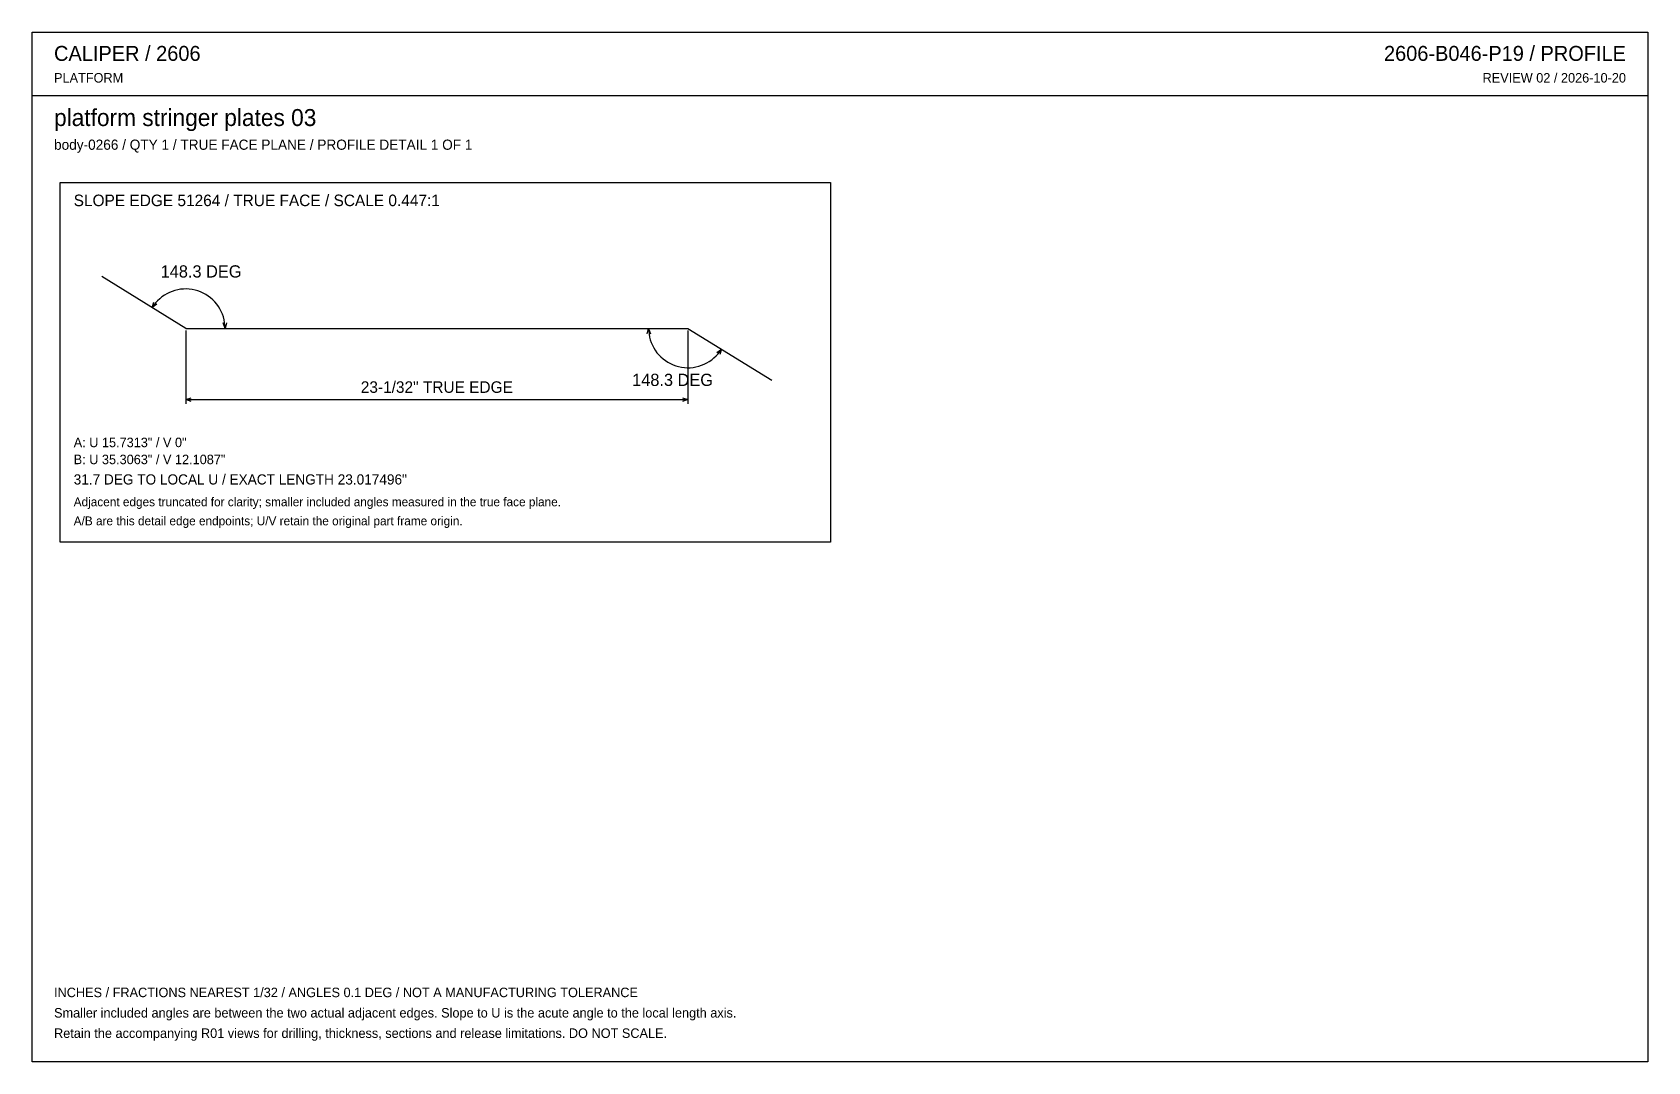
# Model space of a CAD drawing. Header units: inches. Extents: x 0.5 to 33.5, y 0.5 to 21.5.
import ezdxf
from ezdxf.enums import TextEntityAlignment as Align

# ---------------------------------------------------------------- set-up
doc = ezdxf.new("R2010")
doc.units = ezdxf.units.IN
doc.header["$MEASUREMENT"] = 0

msp = doc.modelspace()

# ---------------------------------------------------------------- linework, layer by layer
at = {"layer": 'ANNOTATION'}
for p, q in [((3.279, 16.206), (3.225, 16.179)), ((3.334, 16.229), (3.279, 16.206)), ((3.39, 16.247), (3.334, 16.229)), ((3.448, 16.261), (3.39, 16.247)), ((3.507, 16.271), (3.448, 16.261)), ((3.566, 16.277), (3.507, 16.271)), ((3.626, 16.278), (3.566, 16.277)), ((3.685, 16.274), (3.626, 16.278)), ((3.744, 16.267), (3.685, 16.274)), ((3.803, 16.255), (3.744, 16.267)), ((3.86, 16.238), (3.803, 16.255)), ((3.916, 16.218), (3.86, 16.238)), ((3.97, 16.193), (3.916, 16.218)), ((2.926, 15.896), (2.959, 16.008)), ((3.017, 15.969), (2.926, 15.896)), ((2.959, 15.945), (2.926, 15.896)), ((2.996, 15.992), (2.959, 15.945)), ((3.036, 16.036), (2.996, 15.992)), ((3.079, 16.077), (3.036, 16.036)), ((3.125, 16.115), (3.079, 16.077)), ((3.174, 16.149), (3.125, 16.115)), ((3.225, 16.179), (3.174, 16.149)), ((4.022, 16.165), (3.97, 16.193)), ((4.072, 16.133), (4.022, 16.165)), ((4.12, 16.097), (4.072, 16.133)), ((4.165, 16.057), (4.12, 16.097)), ((4.206, 16.015), (4.165, 16.057)), ((4.245, 15.97), (4.206, 16.015)), ((4.28, 15.921), (4.245, 15.97)), ((4.311, 15.871), (4.28, 15.921)), ((4.339, 15.818), (4.311, 15.871)), ((4.362, 15.763), (4.339, 15.818)), ((4.382, 15.707), (4.362, 15.763)), ((4.417, 15.472), (4.378, 15.582)), ((4.397, 15.649), (4.382, 15.707)), ((4.408, 15.591), (4.397, 15.649)), ((4.414, 15.532), (4.408, 15.591)), ((4.447, 15.585), (4.417, 15.472)), ((3.611, 15.431), (3.611, 13.931)), ((4.417, 15.472), (4.414, 15.532)), ((13.053, 15.36), (13.083, 15.472)), ((13.083, 15.472), (13.086, 15.413)), ((13.083, 15.472), (13.122, 15.362)), ((13.086, 15.413), (13.092, 15.354)), ((13.092, 15.354), (13.103, 15.295)), ((13.103, 15.295), (13.118, 15.237)), ((13.118, 15.237), (13.138, 15.181)), ((13.889, 15.431), (13.889, 13.931)), ((13.138, 15.181), (13.161, 15.126)), ((13.161, 15.126), (13.189, 15.074)), ((13.189, 15.074), (13.22, 15.023)), ((13.22, 15.023), (13.255, 14.975)), ((13.255, 14.975), (13.294, 14.929)), ((13.294, 14.929), (13.335, 14.887)), ((13.335, 14.887), (13.38, 14.848)), ((14.421, 14.867), (14.464, 14.908)), ((14.464, 14.908), (14.504, 14.952)), ((14.483, 14.976), (14.574, 15.048)), ((14.504, 14.952), (14.541, 14.999)), ((14.541, 14.999), (14.574, 15.048)), ((14.574, 15.048), (14.541, 14.937)), ((13.38, 14.848), (13.428, 14.812)), ((13.428, 14.812), (13.478, 14.78)), ((13.478, 14.78), (13.53, 14.751)), ((13.53, 14.751), (13.584, 14.727)), ((13.584, 14.727), (13.64, 14.706)), ((13.64, 14.706), (13.697, 14.69)), ((13.697, 14.69), (13.756, 14.678)), ((13.756, 14.678), (13.815, 14.67)), ((13.815, 14.67), (13.874, 14.667)), ((13.874, 14.667), (13.934, 14.668)), ((13.934, 14.668), (13.993, 14.673)), ((13.993, 14.673), (14.052, 14.683)), ((14.052, 14.683), (14.11, 14.697)), ((14.11, 14.697), (14.166, 14.716)), ((14.166, 14.716), (14.221, 14.738)), ((14.221, 14.738), (14.275, 14.765)), ((14.275, 14.765), (14.326, 14.795)), ((14.326, 14.795), (14.375, 14.83)), ((14.375, 14.83), (14.421, 14.867)), ((3.611, 14.014), (3.722, 14.049)), ((3.611, 14.014), (13.889, 14.014)), ((3.722, 13.979), (3.611, 14.014)), ((13.778, 14.049), (13.889, 14.014)), ((13.889, 14.014), (13.778, 13.979))]:
    msp.add_line(p, q, dxfattribs=at)
at = {"layer": 'OUTLINE'}
for p, q in [((0.472, 21.528), (33.528, 21.528)), ((0.472, 0.472), (0.472, 21.528)), ((33.528, 21.528), (33.528, 0.472)), ((0.472, 20.236), (33.528, 20.236)), ((1.042, 18.458), (16.806, 18.458)), ((1.042, 11.097), (1.042, 18.458)), ((16.806, 18.458), (16.806, 11.097)), ((3.611, 15.472), (1.898, 16.532)), ((3.611, 15.472), (13.889, 15.472)), ((13.889, 15.472), (15.602, 14.413)), ((16.806, 11.097), (1.042, 11.097)), ((33.528, 0.472), (0.472, 0.472))]:
    msp.add_line(p, q, dxfattribs=at)

# ---------------------------------------------------------------- texts
at = {"layer": 'ANNOTATION'}
for s, height, p in [('CALIPER / 2606', 0.30556, (0.917, 20.944)), ('PLATFORM', 0.1944, (0.917, 20.5)), ('platform stringer plates 03', 0.34722, (0.917, 19.611)), ('body-0266 / QTY 1 / TRUE FACE PLANE / PROFILE DETAIL 1 OF 1', 0.20833, (0.917, 19.125)), ('SLOPE EDGE 51264 / TRUE FACE / SCALE 0.447:1', 0.23611, (1.319, 17.972)), ('A: U 15.7313" / V 0"', 0.19444, (1.319, 13.042)), ('B: U 35.3063" / V 12.1087"', 0.19444, (1.319, 12.694)), ('31.7 DEG TO LOCAL U / EXACT LENGTH 23.017496"', 0.20833, (1.319, 12.278)), ('Adjacent edges truncated for clarity; smaller included angles measured in the true face plane.', 0.18056, (1.319, 11.833)), ('A/B are this detail edge endpoints; U/V retain the original part frame origin.', 0.18056, (1.319, 11.444)), ('INCHES / FRACTIONS NEAREST 1/32 / ANGLES 0.1 DEG / NOT A MANUFACTURING TOLERANCE', 0.19444, (0.917, 1.792)), ('Smaller included angles are between the two actual adjacent edges. Slope to U is the acute angle to the local length axis.', 0.194444, (0.917, 1.375)), ('Retain the accompanying R01 views for drilling, thickness, sections and release limitations. DO NOT SCALE.', 0.194444, (0.917, 0.958))]:
    msp.add_text(s, height=height, dxfattribs=at).set_placement(p)
for s, height, p in [('2606-B046-P19 / PROFILE', 0.30556, (33.083, 20.944)), ('REVIEW 02 / 2026-10-20', 0.19444, (33.083, 20.5))]:
    msp.add_text(s, height=height, dxfattribs=at).set_placement(p, align=Align.RIGHT)
for s, height, p in [('148.3 DEG', 0.25, (3.926, 16.512)), ('148.3 DEG', 0.25, (13.574, 14.294)), ('23-1/32" TRUE EDGE', 0.23611, (8.75, 14.153))]:
    msp.add_text(s, height=height, dxfattribs=at).set_placement(p, align=Align.CENTER)

doc.saveas('drawing.dxf')
